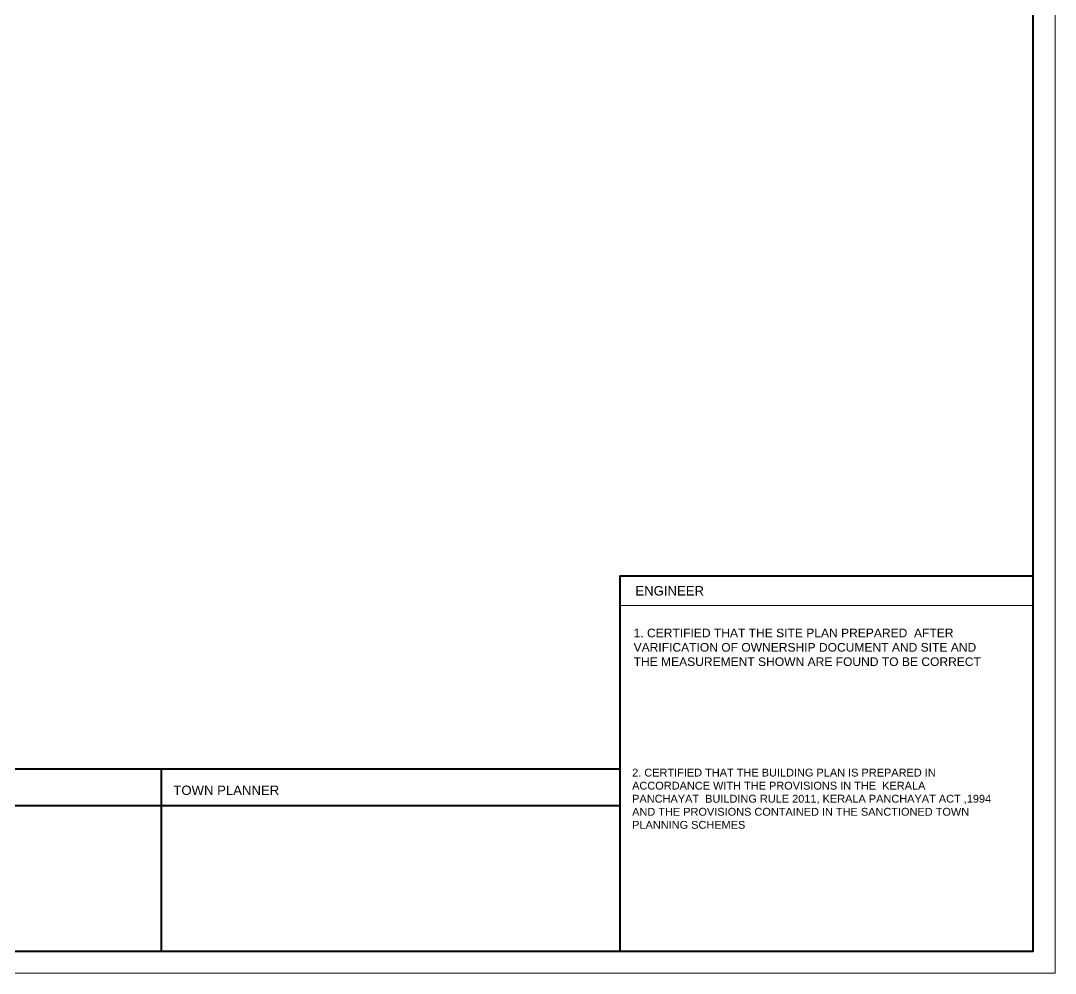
# Model space of a CAD drawing. Header units: inches. Extents: x 150067 to 167379, y -92057 to -49035.
# Drawn here: x 164129 to 166769, y -56522 to -54091 of the extents above; entities that cross this region are included whole.
import ezdxf

# ---------------------------------------------------------------- set-up
doc = ezdxf.new("R2010")
doc.units = ezdxf.units.IN
doc.header["$LTSCALE"] = 0.1
doc.header["$MEASUREMENT"] = 0
for name, color, linetype, lineweight in [('BOR', 200, 'Continuous', 40), ('BOR1', 230, 'Continuous', 15), ('HAT', 253, 'Continuous', 25), ('Layer4', 10, 'Continuous', 25)]:
    doc.layers.add(name, color=color, linetype=linetype, lineweight=lineweight)
doc.styles.add('1MM', font='arial.ttf', dxfattribs={"height": 1000})
doc.styles.add('3MM', font='arial.ttf')

msp = doc.modelspace()

# ---------------------------------------------------------------- linework, layer by layer
at = {"layer": 'BOR', "linetype": 'Continuous'}
for p, q in [((165657.71, -55507.61, 23680.86), (165657.71, -56465.21, 23680.86)), ((165657.71, -55507.61, 23680.86), (166712.41, -55507.61, 23680.86)), ((165657.71, -56000.32, 23680.86), (160009.5, -56000.32, 23680.86)), ((164487.36, -56000.32, 23680.86), (164487.36, -56465.21, 23680.86)), ((162359.2, -56093.13, 23680.86), (165657.71, -56093.13, 23680.86))]:
    msp.add_line(p, q, dxfattribs=at)
at = {"layer": 'BOR', "elevation": 23680.86}
msp.add_lwpolyline([(166712.41, -49087.81), (151489.98, -49087.81), (151489.98, -56465.21), (166712.41, -56465.21)], close=True, dxfattribs=at)
at = {"layer": 'BOR1'}
msp.add_line((165657.71, -55582.9, 23680.86), (166712.41, -55582.9, 23680.86), dxfattribs=at)
at = {"layer": 'BOR1', "elevation": 23680.86}
msp.add_lwpolyline([(166768.94, -49034.57), (151455.32, -49034.57), (151455.32, -56521.74), (166768.94, -56521.74)], close=True, dxfattribs=at)

# ---------------------------------------------------------------- texts
at = {"layer": 'HAT', "linetype": 'Continuous', "ltscale": 0.1, "width": 916.654, "attachment_point": 1, "style": '1MM'}
for s, insert, char_height in [('1. CERTIFIED THAT THE SITE PLAN PREPARED  AFTER VARIFICATION OF OWNERSHIP DOCUMENT AND SITE AND THE MEASUREMENT SHOWN ARE FOUND TO BE CORRECT', (165692.97, -55642.12, 23680.86), 22), ('2. CERTIFIED THAT THE BUILDING PLAN IS PREPARED IN ACCORDANCE WITH THE PROVISIONS IN THE  KERALA PANCHAYAT  BUILDING RULE 2011, KERALA PANCHAYAT ACT ,1994 AND THE PROVISIONS CONTAINED IN THE SANCTIONED TOWN PLANNING SCHEMES', (165689.2, -55999.49, 23680.86), 20)]:
    msp.add_mtext(s, dxfattribs=dict(at, insert=insert, char_height=char_height))
at = {"layer": 'Layer4', "style": '3MM'}
for s, p in [('ENGINEER', (165697.5, -55557.57, 23680.86)), ('TOWN PLANNER', (164518.6, -56066.62, 23680.86))]:
    msp.add_text(s, height=24, dxfattribs=at).set_placement(p)

doc.saveas('drawing.dxf')
